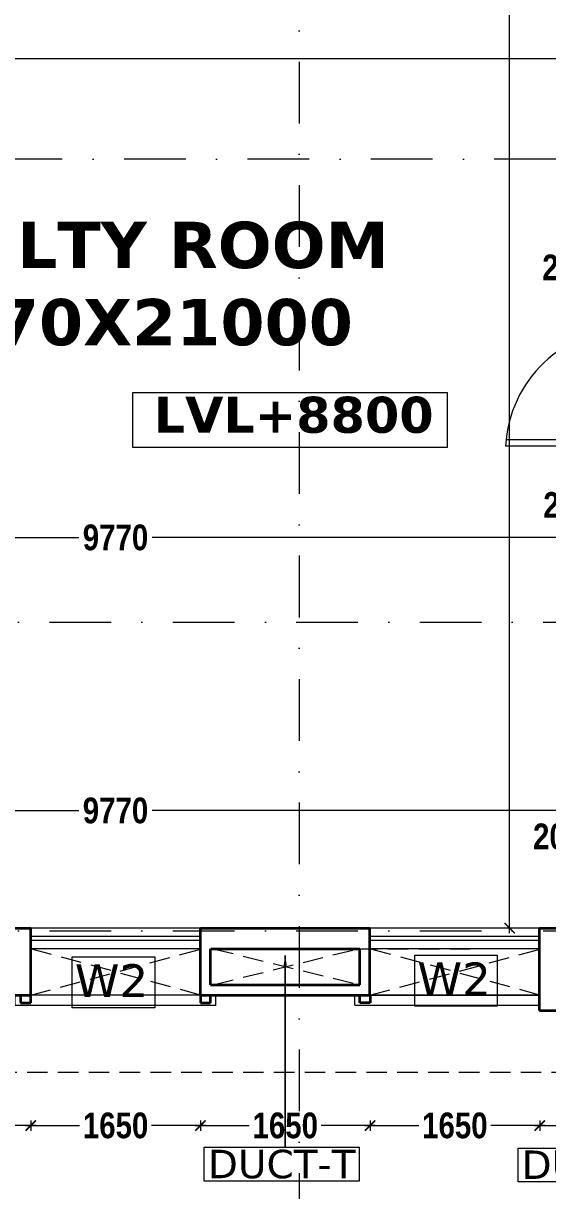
# Model space of a CAD drawing. Header units: millimetres. Extents: x -3092155 to 4513934, y -12317808 to 1850003.
# Drawn here: x -431625 to -426526, y -5581413 to -5570067 of the extents above; entities that cross this region are included whole.
import ezdxf

# ---------------------------------------------------------------- set-up
doc = ezdxf.new("R2010")
doc.units = ezdxf.units.MM
doc.header["$LTSCALE"] = 2
doc.header["$MEASUREMENT"] = 0
doc.header["$PDMODE"] = 34
doc.header["$PDSIZE"] = 500
for name, pattern in [('DASHDOT', [1, 0.5, -0.25, 0, -0.25]), ('DASHED2', [0.375, 0.25, -0.125]), ('HIDDEN', [0.375, 0.25, -0.125])]:
    doc.linetypes.add(name, pattern=pattern)
for name, color, linetype, lineweight in [('cornice', 12, 'Continuous', 25), ('D DIM', 250, 'Continuous', 9), ('DOOR', 27, 'Continuous', 5), ('DUCT', 37, 'Continuous', 35), ('GRID', 251, 'DASHDOT', 5), ('Layer1', 251, 'Continuous', 0), ('PROJ', 251, 'HIDDEN', 5), ('SILL', 74, 'Continuous', 9), ('TEXT', 7, 'Continuous', 13), ('W2', 162, 'Continuous', 5), ('WIN', 5, 'Continuous', 15)]:
    doc.layers.add(name, color=color, linetype=linetype, lineweight=lineweight)
doc.layers.add('DOT', color=7, linetype='DASHED2', lineweight=0, true_color=0x89067c)
doc.layers.add('duct text', color=7, linetype='Continuous', lineweight=5, true_color=0x30182a)
doc.styles.add('door', font='arial.ttf', dxfattribs={"height": 70})
doc.styles.add('INNER DIM', font='ARIALNB.TTF', dxfattribs={"height": 250})
doc.styles.add('style2', font='verdana.ttf')
doc.dimstyles.new('DOOR', dxfattribs={"dimtxt": 100, "dimasz": 100, "dimexe": 25, "dimexo": 50, "dimgap": 25, "dimtad": 0, "dimtih": 1, "dimtoh": 1, "dimdec": 0, "dimzin": 3, "dimdsep": 46, "dimtxsty": 'door', "dimblk": 'OBLIQUE', "dimcen": 200, "dimclrd": 256, "dimclre": 256, "dimclrt": 256, "dimadec": 0, "dimazin": 0, "dimtfac": 1, "dimtdec": 0, "dimtofl": 0, "dimtmove": 2, "dimatfit": 3, "dimfxl": 300, "dimfxlon": 1, "dimfrac": 1, "dimtolj": 1, "dimtzin": 0, "dimlwd": -1, "dimlwe": -1, "dimarcsym": 0})
doc.dimstyles.new('external final', dxfattribs={"dimscale": 0, "dimtxt": 250, "dimasz": 100, "dimexe": 50, "dimexo": 50, "dimgap": 50, "dimtad": 0, "dimdec": 0, "dimzin": 0, "dimdsep": 46, "dimtxsty": 'INNER DIM', "dimblk": 'ARCHTICK', "dimcen": 100, "dimdle": 50, "dimclrd": 256, "dimclre": 256, "dimclrt": 256, "dimadec": 0, "dimazin": 0, "dimtfac": 1, "dimtdec": 0, "dimtix": 1, "dimtmove": 1, "dimatfit": 3, "dimfxl": 50, "dimfxlon": 1, "dimtolj": 1, "dimtzin": 0, "dimlwd": -1, "dimlwe": -1, "dimarcsym": 1})

# ---------------------------------------------------------------- blocks, each defined once
blk = doc.blocks.new('_ArchTick')
at = {"color": 0, "linetype": 'ByBlock', "const_width": 0.15}
blk.add_lwpolyline([(-0.5, -0.5), (0.5, 0.5)], dxfattribs=at)
blk = doc.blocks.new('*D32')
at = {"layer": 'D DIM', "ltscale": 100, "transparency": 16777216}
for p, q in [((-426654, -5580780), (-426401, -5580780)), ((-426604, -5580730), (-426604, -5580830)), ((-425593, -5580780), (-425846, -5580780)), ((-425643, -5580730), (-425643, -5580830))]:
    blk.add_line(p, q, dxfattribs=at)
at = {"layer": 'Defpoints', "color": 0, "lineweight": 50, "ltscale": 100, "transparency": 16777216}
for p in [(-426604, -5579661), (-425643, -5579661), (-426604, -5580780)]:
    blk.add_point(p, dxfattribs=at)
at = {"layer": 'D DIM', "ltscale": 100, "transparency": 16777216, "xscale": 100, "yscale": 100, "zscale": 100, "rotation": 180}
blk.add_blockref('_ArchTick', (-426604, -5580780), dxfattribs=at)
at = {"layer": 'D DIM', "ltscale": 100, "transparency": 16777216, "xscale": 100, "yscale": 100, "zscale": 100}
blk.add_blockref('_ArchTick', (-425643, -5580780), dxfattribs=at)
at = {"layer": 'D DIM', "ltscale": 100, "transparency": 16777216, "insert": (-426124, -5580780), "char_height": 250, "attachment_point": 5, "style": 'INNER DIM'}
blk.add_mtext('\\A1;960', dxfattribs=at)
blk = doc.blocks.new('*D33')
at = {"layer": 'D DIM', "ltscale": 100, "transparency": 16777216}
for p, q in [((-428304, -5580780), (-427779, -5580780)), ((-428254, -5580730), (-428254, -5580830)), ((-426554, -5580780), (-427079, -5580780)), ((-426604, -5580730), (-426604, -5580830))]:
    blk.add_line(p, q, dxfattribs=at)
at = {"layer": 'Defpoints', "color": 0, "lineweight": 50, "ltscale": 100, "transparency": 16777216}
for p in [(-426604, -5579661), (-428254, -5579811), (-428254, -5580780)]:
    blk.add_point(p, dxfattribs=at)
at = {"layer": 'D DIM', "ltscale": 100, "transparency": 16777216, "xscale": 100, "yscale": 100, "zscale": 100, "rotation": 180}
blk.add_blockref('_ArchTick', (-428254, -5580780), dxfattribs=at)
at = {"layer": 'D DIM', "ltscale": 100, "transparency": 16777216, "xscale": 100, "yscale": 100, "zscale": 100}
blk.add_blockref('_ArchTick', (-426604, -5580780), dxfattribs=at)
at = {"layer": 'D DIM', "ltscale": 100, "transparency": 16777216, "insert": (-427429, -5580780), "char_height": 250, "attachment_point": 5, "style": 'INNER DIM'}
blk.add_mtext('\\A1;1650', dxfattribs=at)
blk = doc.blocks.new('*D34')
at = {"layer": 'D DIM', "ltscale": 100, "transparency": 16777216}
for p, q in [((-429953, -5580780), (-429429, -5580780)), ((-429903, -5580730), (-429903, -5580830)), ((-428203, -5580780), (-428728, -5580780)), ((-428253, -5580730), (-428253, -5580830))]:
    blk.add_line(p, q, dxfattribs=at)
at = {"layer": 'Defpoints', "color": 0, "lineweight": 50, "ltscale": 100, "transparency": 16777216}
for p in [(-429903, -5579511), (-428253, -5579511), (-429903, -5580780)]:
    blk.add_point(p, dxfattribs=at)
at = {"layer": 'D DIM', "ltscale": 100, "transparency": 16777216, "xscale": 100, "yscale": 100, "zscale": 100, "rotation": 180}
blk.add_blockref('_ArchTick', (-429903, -5580780), dxfattribs=at)
at = {"layer": 'D DIM', "ltscale": 100, "transparency": 16777216, "xscale": 100, "yscale": 100, "zscale": 100}
blk.add_blockref('_ArchTick', (-428253, -5580780), dxfattribs=at)
at = {"layer": 'D DIM', "ltscale": 100, "transparency": 16777216, "insert": (-429078, -5580780), "char_height": 250, "attachment_point": 5, "style": 'INNER DIM'}
blk.add_mtext('\\A1;1650', dxfattribs=at)
blk = doc.blocks.new('*D35')
at = {"layer": 'D DIM', "ltscale": 100, "transparency": 16777216}
for p, q in [((-431603, -5580780), (-431079, -5580780)), ((-431553, -5580730), (-431553, -5580830)), ((-429853, -5580780), (-430378, -5580780)), ((-429903, -5580730), (-429903, -5580830))]:
    blk.add_line(p, q, dxfattribs=at)
at = {"layer": 'Defpoints', "color": 0, "lineweight": 50, "ltscale": 100, "transparency": 16777216}
for p in [(-431553, -5579811), (-429903, -5579811), (-431553, -5580780)]:
    blk.add_point(p, dxfattribs=at)
at = {"layer": 'D DIM', "ltscale": 100, "transparency": 16777216, "xscale": 100, "yscale": 100, "zscale": 100, "rotation": 180}
blk.add_blockref('_ArchTick', (-431553, -5580780), dxfattribs=at)
at = {"layer": 'D DIM', "ltscale": 100, "transparency": 16777216, "xscale": 100, "yscale": 100, "zscale": 100}
blk.add_blockref('_ArchTick', (-429903, -5580780), dxfattribs=at)
at = {"layer": 'D DIM', "ltscale": 100, "transparency": 16777216, "insert": (-430728, -5580780), "char_height": 250, "attachment_point": 5, "style": 'INNER DIM'}
blk.add_mtext('\\A1;1650', dxfattribs=at)
blk = doc.blocks.new('*D36')
at = {"layer": 'D DIM', "ltscale": 100, "transparency": 16777216}
for p, q in [((-433253, -5580780), (-432729, -5580780)), ((-433203, -5580730), (-433203, -5580830)), ((-431503, -5580780), (-432028, -5580780)), ((-431553, -5580730), (-431553, -5580830))]:
    blk.add_line(p, q, dxfattribs=at)
at = {"layer": 'Defpoints', "color": 0, "lineweight": 50, "ltscale": 100, "transparency": 16777216}
for p in [(-433203, -5579511), (-431553, -5579511), (-433203, -5580780)]:
    blk.add_point(p, dxfattribs=at)
at = {"layer": 'D DIM', "ltscale": 100, "transparency": 16777216, "xscale": 100, "yscale": 100, "zscale": 100, "rotation": 180}
blk.add_blockref('_ArchTick', (-433203, -5580780), dxfattribs=at)
at = {"layer": 'D DIM', "ltscale": 100, "transparency": 16777216, "xscale": 100, "yscale": 100, "zscale": 100}
blk.add_blockref('_ArchTick', (-431553, -5580780), dxfattribs=at)
at = {"layer": 'D DIM', "ltscale": 100, "transparency": 16777216, "insert": (-432378, -5580780), "char_height": 250, "attachment_point": 5, "style": 'INNER DIM'}
blk.add_mtext('\\A1;1650', dxfattribs=at)
blk = doc.blocks.new('*D325')
at = {"layer": 'D DIM', "ltscale": 100, "transparency": 16777216}
for p, q in [((-425961, -5572441), (-426061, -5572441)), ((-425744, -5572802), (-425961, -5572441)), ((-425844, -5572752), (-425844, -5572852)), ((-425644, -5572752), (-425644, -5572852)), ((-425594, -5572802), (-425894, -5572802))]:
    blk.add_line(p, q, dxfattribs=at)
at = {"layer": 'Defpoints', "color": 0, "lineweight": 50, "ltscale": 100, "transparency": 16777216}
for p in [(-425844, -5571561), (-425644, -5571561), (-425844, -5572802)]:
    blk.add_point(p, dxfattribs=at)
at = {"layer": 'D DIM', "ltscale": 100, "transparency": 16777216, "xscale": 100, "yscale": 100, "zscale": 100, "rotation": 180}
blk.add_blockref('_ArchTick', (-425844, -5572802), dxfattribs=at)
at = {"layer": 'D DIM', "ltscale": 100, "transparency": 16777216, "xscale": 100, "yscale": 100, "zscale": 100}
blk.add_blockref('_ArchTick', (-425644, -5572802), dxfattribs=at)
at = {"layer": 'D DIM', "ltscale": 100, "transparency": 16777216, "insert": (-426340, -5572441), "char_height": 250, "attachment_point": 5, "style": 'INNER DIM'}
blk.add_mtext('\\A1;200', dxfattribs=at)
blk = doc.blocks.new('*D533')
at = {"layer": 'D DIM', "ltscale": 100, "transparency": 16777216}
for p, q in [((-426846, -5557861), (-426946, -5557861)), ((-426896, -5557811), (-426896, -5567924)), ((-426896, -5578911), (-426896, -5568799)), ((-426846, -5578861), (-426946, -5578861))]:
    blk.add_line(p, q, dxfattribs=at)
at = {"layer": 'Defpoints', "color": 0, "lineweight": 50, "ltscale": 100, "transparency": 16777216}
for p in [(-426896, -5557861), (-426244, -5557861), (-426603, -5578861)]:
    blk.add_point(p, dxfattribs=at)
at = {"layer": 'D DIM', "ltscale": 100, "transparency": 16777216, "xscale": 100, "yscale": 100, "zscale": 100}
for p, rotation in [((-426896, -5557861), 90), ((-426896, -5578861), 270)]:
    blk.add_blockref('_ArchTick', p, dxfattribs=dict(at, rotation=rotation))
at = {"layer": 'D DIM', "ltscale": 100, "transparency": 16777216, "insert": (-426896, -5568361), "char_height": 250, "attachment_point": 5, "rotation": 90, "style": 'INNER DIM'}
blk.add_mtext('\\A1;21000', dxfattribs=at)
blk = doc.blocks.new('*D567')
at = {"layer": 'D DIM', "ltscale": 100, "transparency": 16777216}
for p, q in [((-435663, -5577719), (-431086, -5577719)), ((-435613, -5577669), (-435613, -5577769)), ((-425794, -5577719), (-430372, -5577719)), ((-425844, -5577669), (-425844, -5577769))]:
    blk.add_line(p, q, dxfattribs=at)
at = {"layer": 'Defpoints', "color": 0, "lineweight": 50, "ltscale": 100, "transparency": 16777216}
for p in [(-435613, -5577400), (-425844, -5577392), (-425844, -5577719)]:
    blk.add_point(p, dxfattribs=at)
at = {"layer": 'D DIM', "ltscale": 100, "transparency": 16777216, "xscale": 100, "yscale": 100, "zscale": 100, "rotation": 180}
blk.add_blockref('_ArchTick', (-435613, -5577719), dxfattribs=at)
at = {"layer": 'D DIM', "ltscale": 100, "transparency": 16777216, "xscale": 100, "yscale": 100, "zscale": 100}
blk.add_blockref('_ArchTick', (-425844, -5577719), dxfattribs=at)
at = {"layer": 'D DIM', "ltscale": 100, "transparency": 16777216, "insert": (-430729, -5577719), "char_height": 250, "attachment_point": 5, "style": 'INNER DIM'}
blk.add_mtext('\\A1;9770', dxfattribs=at)
blk = doc.blocks.new('*D568')
at = {"layer": 'D DIM', "ltscale": 100, "transparency": 16777216}
for p, q in [((-425744, -5577719), (-426052, -5577971)), ((-425894, -5577719), (-425594, -5577719)), ((-425844, -5577669), (-425844, -5577769)), ((-425644, -5577669), (-425644, -5577769)), ((-426052, -5577971), (-426152, -5577971))]:
    blk.add_line(p, q, dxfattribs=at)
at = {"layer": 'Defpoints', "color": 0, "lineweight": 50, "ltscale": 100, "transparency": 16777216}
for p in [(-425844, -5577392), (-425644, -5577399), (-425644, -5577719)]:
    blk.add_point(p, dxfattribs=at)
at = {"layer": 'D DIM', "ltscale": 100, "transparency": 16777216, "xscale": 100, "yscale": 100, "zscale": 100, "rotation": 180}
blk.add_blockref('_ArchTick', (-425844, -5577719), dxfattribs=at)
at = {"layer": 'D DIM', "ltscale": 100, "transparency": 16777216, "xscale": 100, "yscale": 100, "zscale": 100}
blk.add_blockref('_ArchTick', (-425644, -5577719), dxfattribs=at)
at = {"layer": 'D DIM', "ltscale": 100, "transparency": 16777216, "insert": (-426430, -5577971), "char_height": 250, "attachment_point": 5, "style": 'INNER DIM'}
blk.add_mtext('\\A1;200', dxfattribs=at)
blk = doc.blocks.new('*D572')
at = {"layer": 'D DIM', "ltscale": 100, "transparency": 16777216}
for p, q in [((-447613, -5570462), (-447613, -5570362)), ((-425844, -5570462), (-425844, -5570362)), ((-447663, -5570412), (-437166, -5570412)), ((-425794, -5570412), (-436291, -5570412))]:
    blk.add_line(p, q, dxfattribs=at)
at = {"layer": 'Defpoints', "color": 0, "lineweight": 50, "ltscale": 100, "transparency": 16777216}
for p in [(-447613, -5570412), (-447613, -5571611), (-425844, -5571611)]:
    blk.add_point(p, dxfattribs=at)
at = {"layer": 'D DIM', "ltscale": 100, "transparency": 16777216, "xscale": 100, "yscale": 100, "zscale": 100, "rotation": 180}
blk.add_blockref('_ArchTick', (-447613, -5570412), dxfattribs=at)
at = {"layer": 'D DIM', "ltscale": 100, "transparency": 16777216, "xscale": 100, "yscale": 100, "zscale": 100}
blk.add_blockref('_ArchTick', (-425844, -5570412), dxfattribs=at)
at = {"layer": 'D DIM', "ltscale": 100, "transparency": 16777216, "insert": (-436729, -5570412), "char_height": 250, "attachment_point": 5, "style": 'INNER DIM'}
blk.add_mtext('\\A1;21770', dxfattribs=at)
blk = doc.blocks.new('*D578')
at = {"layer": 'D DIM', "ltscale": 100, "transparency": 16777216}
for p, q in [((-435613, -5575115), (-435613, -5575015)), ((-425844, -5575115), (-425844, -5575015)), ((-435663, -5575065), (-431086, -5575065)), ((-425794, -5575065), (-430372, -5575065))]:
    blk.add_line(p, q, dxfattribs=at)
at = {"layer": 'Defpoints', "color": 0, "lineweight": 50, "ltscale": 100, "transparency": 16777216}
for p in [(-425844, -5575065), (-435613, -5576061), (-425844, -5576061)]:
    blk.add_point(p, dxfattribs=at)
at = {"layer": 'D DIM', "ltscale": 100, "transparency": 16777216, "xscale": 100, "yscale": 100, "zscale": 100, "rotation": 180}
blk.add_blockref('_ArchTick', (-435613, -5575065), dxfattribs=at)
at = {"layer": 'D DIM', "ltscale": 100, "transparency": 16777216, "xscale": 100, "yscale": 100, "zscale": 100}
blk.add_blockref('_ArchTick', (-425844, -5575065), dxfattribs=at)
at = {"layer": 'D DIM', "ltscale": 100, "transparency": 16777216, "insert": (-430729, -5575065), "char_height": 250, "attachment_point": 5, "style": 'INNER DIM'}
blk.add_mtext('\\A1;9770', dxfattribs=at)
blk = doc.blocks.new('*D579')
at = {"layer": 'D DIM', "ltscale": 100, "transparency": 16777216}
for p, q in [((-425952, -5574750), (-426052, -5574750)), ((-425744, -5575065), (-425952, -5574750)), ((-425844, -5575115), (-425844, -5575015)), ((-425644, -5575115), (-425644, -5575015)), ((-425894, -5575065), (-425594, -5575065))]:
    blk.add_line(p, q, dxfattribs=at)
at = {"layer": 'Defpoints', "color": 0, "lineweight": 50, "ltscale": 100, "transparency": 16777216}
for p in [(-425644, -5575065), (-425644, -5575711), (-425844, -5576061)]:
    blk.add_point(p, dxfattribs=at)
at = {"layer": 'D DIM', "ltscale": 100, "transparency": 16777216, "xscale": 100, "yscale": 100, "zscale": 100, "rotation": 180}
blk.add_blockref('_ArchTick', (-425844, -5575065), dxfattribs=at)
at = {"layer": 'D DIM', "ltscale": 100, "transparency": 16777216, "xscale": 100, "yscale": 100, "zscale": 100}
blk.add_blockref('_ArchTick', (-425644, -5575065), dxfattribs=at)
at = {"layer": 'D DIM', "ltscale": 100, "transparency": 16777216, "insert": (-426330, -5574750), "char_height": 250, "attachment_point": 5, "style": 'INNER DIM'}
blk.add_mtext('\\A1;200', dxfattribs=at)
blk = doc.blocks.new('A$C782B46B9')
at = {"layer": 'DOOR', "ltscale": 100}
for p, q in [((998.8, 100), (3.8, 100)), ((998.8, 100), (998.8, 0)), ((998.8, 50), (0, 50))]:
    blk.add_line(p, q, dxfattribs=at)
blk.add_arc((998.8, 0), 1000, 90, 177.13402, dxfattribs=at)
blk = doc.blocks.new('_Oblique')
at = {"color": 0, "linetype": 'ByBlock', "lineweight": -2}
blk.add_line((-0.5, -0.5), (0.5, 0.5), dxfattribs=at)
blk = doc.blocks.new('ujuj')
at = {"layer": 'DUCT', "ltscale": 100}
for p, q in [((-427849, -5813156), (-427849, -5813081)), ((-427849, -5813081), (-427749, -5813081)), ((-427749, -5813081), (-427749, -5813156)), ((-426099, -5813156), (-426099, -5813081)), ((-426099, -5813081), (-425999, -5813081)), ((-425999, -5813081), (-425999, -5813156))]:
    blk.add_line(p, q, dxfattribs=at)
at = {"layer": 'PROJ', "ltscale": 250}
blk.add_line((-426099, -5813156), (-427749, -5813156), dxfattribs=at)
at = {"layer": 'SILL', "ltscale": 100}
for p, q in [((-425949, -5813056), (-427899, -5813056)), ((-427899, -5813056), (-427899, -5813156)), ((-425949, -5813056), (-425949, -5813156)), ((-426099, -5813156), (-427749, -5813156))]:
    blk.add_line(p, q, dxfattribs=at)
blk = doc.blocks.new('hyh')
at = {"layer": 'duct text', "ltscale": 0.1}
for points in [[(-166613, -5624981), (-165105, -5624981), (-165105, -5625310), (-166613, -5625310)], [(-163558, -5624988), (-162050, -5624988), (-162050, -5625317), (-163558, -5625317)]]:
    blk.add_lwpolyline(points, close=True, dxfattribs=at)
at = {"layer": 'duct text', "ltscale": 0.1, "char_height": 276.64, "width": 1547.24, "attachment_point": 5, "style": 'style2'}
for s, insert in [('\\pt3043;DUCT-T', (-165858, -5625146)), ('\\pt3043;DUCT-S', (-162803, -5625153))]:
    blk.add_mtext(s, dxfattribs=dict(at, insert=insert))
at = {"layer": 'duct text', "ltscale": 0.1}
blk.add_leader([(-165824, -5623116), (-165824, -5624981), (-165824, -5623116)], dimstyle='DOOR', dxfattribs=at)

msp = doc.modelspace()

# ---------------------------------------------------------------- linework, layer by layer
at = {"layer": 'DOT', "ltscale": 400}
for p, q in [((-429903.8, -5579511.2), (-431553.8, -5579061.2)), ((-431553.8, -5579511.2), (-429903.8, -5579067.9)), ((-429778.9, -5579061.2), (-428354.3, -5579411.2)), ((-429778.9, -5579411.2), (-428369.2, -5579061.2)), ((-428379.3, -5579061.2), (-427179.6, -5579061.2)), ((-426604.3, -5579511.2), (-428254.3, -5579061.2)), ((-428254.3, -5579511.2), (-426604.3, -5579068)), ((-436388.9, -5580261.2), (-425043.9, -5580261.2))]:
    msp.add_line(p, q, dxfattribs=at)
at = {"layer": 'DOT', "linetype": 'Continuous', "ltscale": 400}
for p, q in [((-429903.8, -5579511.2), (-431553.8, -5579511.2)), ((-426604.3, -5579511.2), (-428254.3, -5579511.2))]:
    msp.add_line(p, q, dxfattribs=at)
at = {"layer": 'DUCT', "ltscale": 100}
for p, q in [((-433204.3, -5578861.2), (-431553.4, -5578861.2)), ((-431553.8, -5579511.2), (-431553.8, -5578861.2)), ((-429903.8, -5579511.2), (-429903.8, -5578861.2)), ((-429903.4, -5578861.2), (-428254.3, -5578861.2)), ((-428254.3, -5579511.2), (-428254.3, -5578861.2)), ((-426604.3, -5579661.2), (-426604.3, -5578861.2)), ((-426604.3, -5578861.2), (-425843.9, -5578861.2)), ((-429803.8, -5579411.2), (-429803.8, -5579061.2)), ((-429803.4, -5579061.2), (-428354.3, -5579061.2)), ((-428354.3, -5579411.2), (-428354.3, -5579061.2)), ((-429803.8, -5579411.2), (-428354.3, -5579411.2)), ((-433204.3, -5579511.2), (-431553.8, -5579511.2)), ((-429903.8, -5579511.2), (-428254.3, -5579511.2)), ((-428352.6, -5579586.2), (-428352.6, -5579511.2)), ((-428252.6, -5579511.2), (-428252.6, -5579586.2)), ((-428252.6, -5579586.2), (-428352.6, -5579586.2)), ((-426604.3, -5579661.2), (-425644.3, -5579661.2))]:
    msp.add_line(p, q, dxfattribs=at)
at = {"layer": 'GRID', "color": 5, "ltscale": 600}
msp.add_line((-428944.4, -5499634.4), (-428944.4, -5584428.2), dxfattribs=at)
at = {"layer": 'GRID', "color": 6, "ltscale": 600}
for p, q in [((-366440.7, -5571386.2), (-461068.2, -5571386.2)), ((-460173.8, -5575886.2), (-367334.4, -5575886.2)), ((-460173.8, -5578886.2), (-367334.4, -5578886.2))]:
    msp.add_line(p, q, dxfattribs=at)
at = {"layer": 'Layer1', "ltscale": 100}
msp.add_lwpolyline([(-427499.8, -5573659.8), (-430562.4, -5573659.8), (-430562.4, -5574186.9), (-427499.8, -5574186.9)], close=True, dxfattribs=at)
at = {"layer": 'PROJ', "ltscale": 250}
msp.add_line((-428252.6, -5579511.2), (-426602.6, -5579511.2), dxfattribs=at)
at = {"layer": 'SILL', "ltscale": 100}
for p, q in [((-429903.4, -5578861.2), (-431553.4, -5578861.2)), ((-426604.3, -5578861.2), (-428254.3, -5578861.2)), ((-429903.4, -5579061.2), (-431553.4, -5579061.2)), ((-426604.3, -5579061.2), (-428254.3, -5579061.2)), ((-428402.6, -5579611.2), (-428402.6, -5579511.2)), ((-428252.6, -5579511.2), (-426602.6, -5579511.2)), ((-428402.6, -5579611.2), (-426602.6, -5579611.2))]:
    msp.add_line(p, q, dxfattribs=at)
at = {"layer": 'W2', "lineweight": 15, "ltscale": 0.1}
for p, q in [((-431149.5, -5579141.1), (-430347.8, -5579141.1)), ((-431149.5, -5579635.2), (-431149.5, -5579141.1)), ((-430347.8, -5579141.1), (-430347.8, -5579635.2)), ((-427817.9, -5579124.3), (-427016.2, -5579124.3)), ((-427817.9, -5579618.3), (-427817.9, -5579124.3)), ((-427016.2, -5579124.3), (-427016.2, -5579618.3)), ((-430347.8, -5579635.2), (-431149.5, -5579635.2)), ((-427016.2, -5579618.3), (-427817.9, -5579618.3))]:
    msp.add_line(p, q, dxfattribs=at)
at = {"layer": 'WIN', "ltscale": 100}
for p, q in [((-429903.4, -5578941.2), (-431553.4, -5578941.2)), ((-429903.4, -5578981.2), (-431553.4, -5578981.2)), ((-426604.3, -5578941.2), (-428254.3, -5578941.2)), ((-426604.3, -5578981.2), (-428254.3, -5578981.2))]:
    msp.add_line(p, q, dxfattribs=at)

# ---------------------------------------------------------------- block references
at = {"layer": 'cornice', "color": 3, "lineweight": 50}
msp.add_blockref('hyh', (-263254.8, 43989.8), dxfattribs=at)
at = {"layer": 'cornice', "color": 3, "lineweight": 50, "xscale": -1, "rotation": 180}
msp.add_blockref('ujuj', (-3804.5, -11392667.4), dxfattribs=at)
at = {"layer": 'DOOR', "ltscale": 100, "xscale": 1.200000000011641, "yscale": 1.200000000011641, "zscale": 1.199999999997764}
msp.add_blockref('A$C782B46B9', (-426935.2, -5574236.2), dxfattribs=at)

# ---------------------------------------------------------------- texts
at = {"layer": 'TEXT', "ltscale": 0.1, "attachment_point": 5, "style": 'style2'}
for s, insert, char_height in [('\\pt4950;{\\fVerdana|b1|i0|c0|p34;FACULTY ROOM\\P21770X21000}', (-430805.7, -5572600.2), 450), ('\\pt3850;{\\fVerdana|b1|i0|c0|p34;LVL+8800}', (-428996.4, -5573874.6), 350)]:
    msp.add_mtext(s, dxfattribs=dict(at, insert=insert, char_height=char_height))
at = {"layer": 'W2', "style": 'style2'}
for p in [(-431123.8, -5579531.7), (-427792.3, -5579514.8)]:
    msp.add_text('W2', height=320, dxfattribs=at).set_placement(p)

# ---------------------------------------------------------------- dimensions: what is measured, and where the dimension line sits
at = {"layer": 'D DIM', "ltscale": 100}
dim = msp.add_linear_dim(base=(-426896.5, -5557861.2), p1=(-426603.5, -5578861.2), p2=(-426243.9, -5557861.2), angle=90, dimstyle='external final', override={"dimscale": 1}, dxfattribs=at)
dim.commit()
dim.dimension.update_dxf_attribs({"geometry": '*D533', "text_midpoint": (-426896.5, -5568361.2)})
for base, p1, p2, picture, middle in [((-447613.5, -5570412.4), (-425843.9, -5571611.2), (-447613.5, -5571611.2), '*D572', (-436728.7, -5570412.4)), ((-425843.9, -5575065.1), (-435613.5, -5576061.2), (-425843.9, -5576061.2), '*D578', (-430728.7, -5575065.1)), ((-425843.9, -5577718.6), (-435613.5, -5577400.3), (-425843.9, -5577392.2), '*D567', (-430728.7, -5577718.6)), ((-433203.5, -5580780), (-431553.5, -5579511.2), (-433203.5, -5579511.2), '*D36', (-432378.5, -5580780)), ((-429903.4, -5580780), (-428253.5, -5579511.2), (-429903.4, -5579511.2), '*D34', (-429078.4, -5580780)), ((-428253.9, -5580780), (-426603.9, -5579661.2), (-428253.9, -5579811.2), '*D33', (-427428.9, -5580780)), ((-426603.9, -5580780), (-425643.5, -5579661.2), (-426603.9, -5579661.2), '*D32', (-426123.7, -5580780)), ((-431553.4, -5580780), (-429903.4, -5579811.2), (-431553.4, -5579811.2), '*D35', (-430728.4, -5580780))]:
    dim = msp.add_linear_dim(base=base, p1=p1, p2=p2, dimstyle='external final', override={"dimscale": 1}, dxfattribs=at)
    dim.commit()
    dim.dimension.update_dxf_attribs({"geometry": picture, "text_midpoint": middle})
for base, p1, p2, picture, middle in [((-425843.9, -5572801.6), (-425643.9, -5571561.2), (-425843.9, -5571561.2), '*D325', (-426111.5, -5572440.6)), ((-425643.9, -5575065.1), (-425843.9, -5576061.2), (-425643.9, -5575711.2), '*D579', (-426101.7, -5574750)), ((-425643.9, -5577718.6), (-425843.9, -5577392.2), (-425643.9, -5577398.6), '*D568', (-426202.1, -5577971.2))]:
    dim = msp.add_linear_dim(base=base, p1=p1, p2=p2, dimstyle='external final', override={"dimscale": 1}, dxfattribs=at)
    dim.commit()
    dim.dimension.update_dxf_attribs({"geometry": picture, "text_midpoint": middle, "dimtype": 160})

doc.saveas('drawing.dxf')
